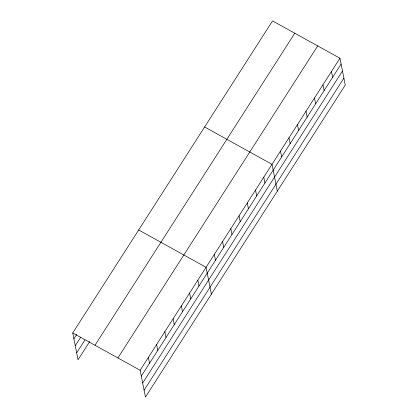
<?xml version="1.0" encoding="UTF-8"?>
<svg xmlns="http://www.w3.org/2000/svg" width="418" height="418" viewBox="0 0 418 418"><rect width="100%" height="100%" fill="white"/><g stroke="black" fill="none" stroke-linecap="round" stroke-linejoin="round"><path stroke-width="0.63" d="M89.729 341.532L78.051 359.767L72.742 332.942L272.541 20.9L339.949 58.233L345.258 85.058L145.459 397.1L140.145 370.275L339.949 58.233M73.897 338.784L76.646 334.494M75.271 345.707L80.763 337.127M76.682 352.844L84.922 339.97M94.985 345.258L294.784 33.221M117.902 357.954L317.706 45.912M141.3 376.116L341.104 64.074M142.674 383.04L342.473 70.997M144.085 390.177L343.889 78.135M204.611 126.994L272.013 164.326L277.327 191.151M138.677 229.968L206.079 267.301L211.393 294.126M72.742 332.942L140.145 370.275M331.453 71.494L332.613 77.335M322.962 84.755L324.122 90.596M314.472 98.016L315.627 103.857M305.981 111.277L307.136 117.124M297.491 124.543L298.645 130.385M288.995 137.804L290.155 143.646M280.504 151.065L281.664 156.907M263.774 177.195L264.928 183.037M255.529 190.07L256.689 195.911M247.289 202.939L248.444 208.781M239.049 215.813L240.204 221.655M230.804 228.683L231.964 234.524M222.564 241.557L223.719 247.399M214.319 254.426L215.479 260.268M197.839 280.17L198.994 286.011M189.594 293.044L190.754 298.886M181.355 305.913L182.509 311.755M173.109 318.788L174.269 324.629M164.87 331.657L166.024 337.498M156.63 344.531L157.785 350.373M148.385 357.4L149.545 363.242"/></g></svg>
